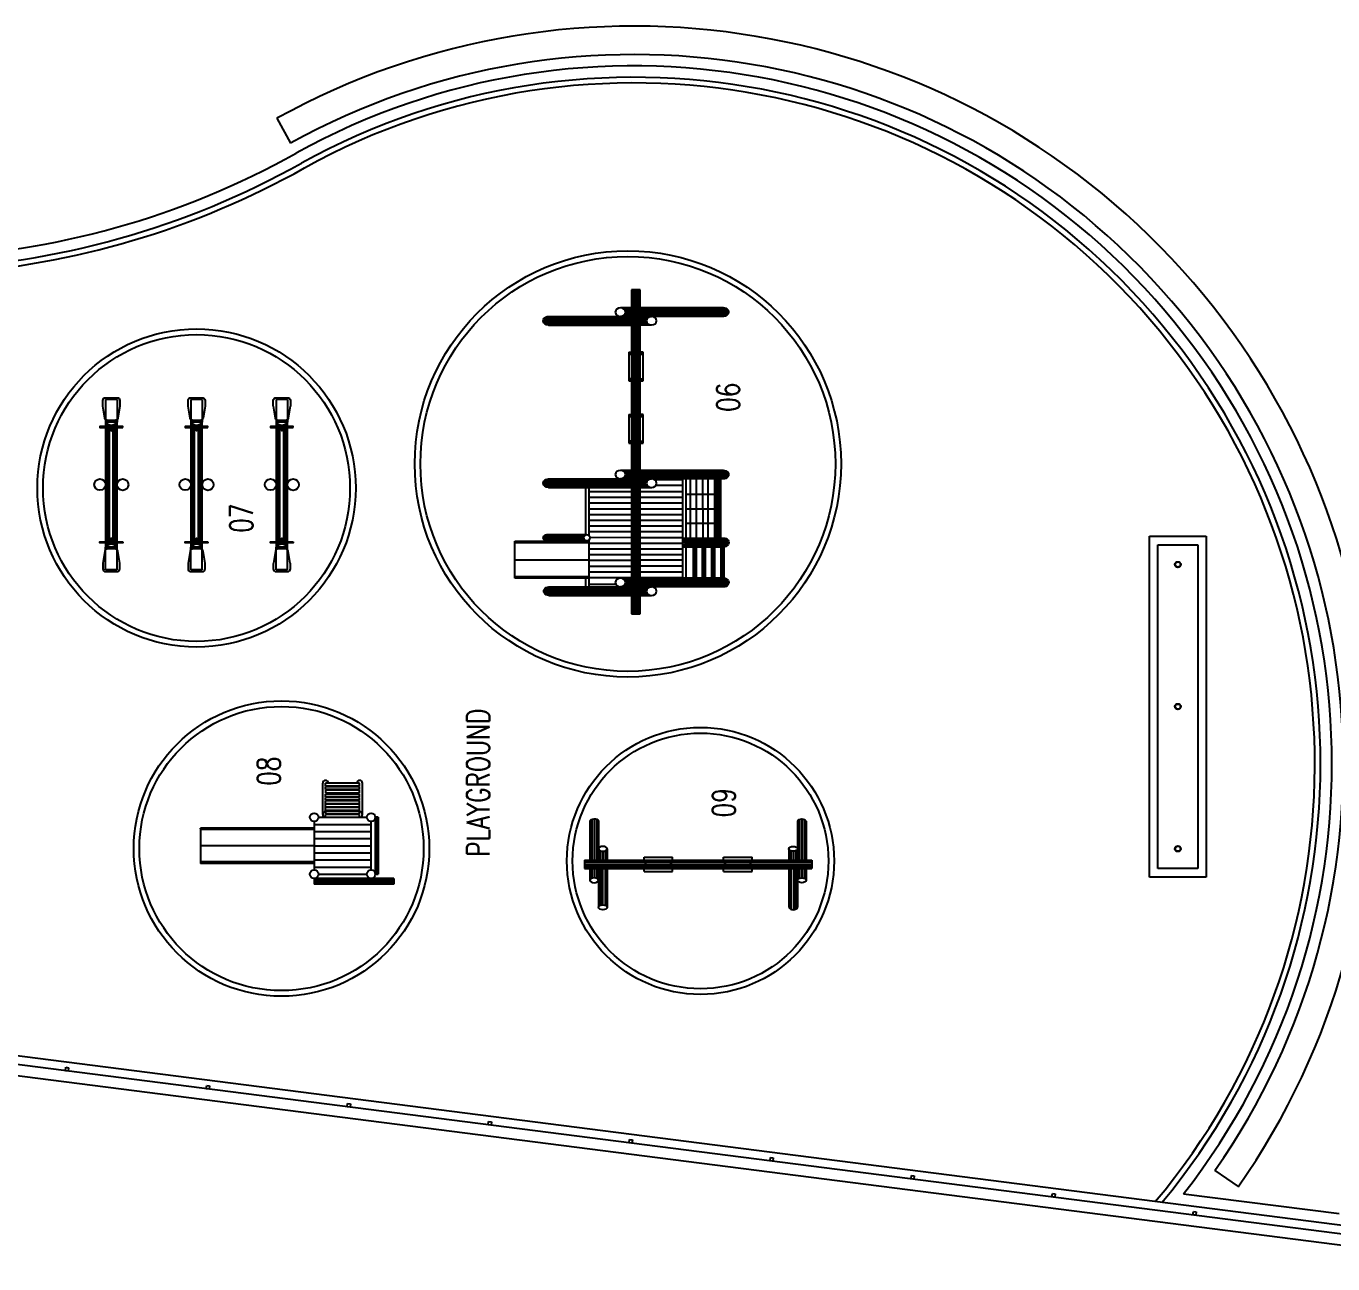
# Model space of a CAD drawing. Header units: millimetres. Extents: x 999 to 1260, y -38 to 225.
# Drawn here: x 1058.14 to 1081.13, y 40.53 to 62.31 of the extents above; entities that cross this region are included whole.
import ezdxf
from ezdxf.enums import TextEntityAlignment as Align

# ---------------------------------------------------------------- set-up
doc = ezdxf.new("R2010")
doc.units = ezdxf.units.MM
doc.layers.add('I-ARQ', color=8, linetype='Continuous')
doc.layers.add('I-NORMO_ARQ', color=9, linetype='Continuous')
doc.styles.add('ROMANS', font='romans', dxfattribs={"oblique": 15})

# ---------------------------------------------------------------- blocks, each defined once
blk = doc.blocks.new('praça')
at = {"layer": 'I-ARQ'}
for p, q in [((1216.392, 6.957), (1220.765, 41.134)), ((1216.616, 7.13), (1220.964, 41.109)), ((1216.765, 7.111), (1221.112, 41.09)), ((1219.786, 31.903), (1219.792, 31.952)), ((1219.845, 31.895), (1219.786, 31.903)), ((1219.792, 31.952), (1219.852, 31.945)), ((1219.852, 31.945), (1219.845, 31.895)), ((1228.605, 31.243), (1228.959, 31.243)), ((1228.605, 31.043), (1228.605, 31.243)), ((1228.605, 31.043), (1228.959, 31.043)), ((1228.959, 31.243), (1229.006, 31.243)), ((1228.959, 31.043), (1229.006, 31.043)), ((1229.006, 31.043), (1229.006, 31.243)), ((1229.081, 31.243), (1229.006, 31.243)), ((1229.006, 31.043), (1229.081, 31.043)), ((1229.011, 31.239), (1229.081, 31.239)), ((1229.011, 31.048), (1229.081, 31.048)), ((1229.02, 31.231), (1229.081, 31.231)), ((1229.02, 31.056), (1229.081, 31.056)), ((1229.035, 31.212), (1229.081, 31.212)), ((1229.035, 31.074), (1229.081, 31.074)), ((1229.051, 31.177), (1229.081, 31.177)), ((1229.051, 31.109), (1229.081, 31.109)), ((1231.11, 31.243), (1229.101, 31.243)), ((1229.101, 31.239), (1231.11, 31.239)), ((1229.101, 31.231), (1231.11, 31.231)), ((1229.101, 31.212), (1231.11, 31.212)), ((1229.101, 31.177), (1231.11, 31.177)), ((1229.101, 31.109), (1231.11, 31.109)), ((1229.101, 31.074), (1231.11, 31.074)), ((1229.101, 31.056), (1231.11, 31.056)), ((1229.101, 31.048), (1231.11, 31.048)), ((1229.101, 31.043), (1231.11, 31.043)), ((1231.206, 31.243), (1231.13, 31.243)), ((1231.13, 31.239), (1231.2, 31.239)), ((1231.13, 31.231), (1231.191, 31.231)), ((1231.13, 31.212), (1231.177, 31.212)), ((1231.13, 31.177), (1231.16, 31.177)), ((1231.13, 31.109), (1231.16, 31.109)), ((1231.13, 31.074), (1231.177, 31.074)), ((1231.13, 31.056), (1231.191, 31.056)), ((1231.13, 31.048), (1231.2, 31.048)), ((1231.13, 31.043), (1231.206, 31.043)), ((1231.251, 31.243), (1231.205, 31.243)), ((1231.251, 31.043), (1231.205, 31.043)), ((1231.206, 31.043), (1231.206, 31.243)), ((1231.605, 31.243), (1231.251, 31.243)), ((1231.605, 31.043), (1231.251, 31.043)), ((1231.605, 31.043), (1231.605, 31.243)), ((1228.605, 29.743), (1228.959, 29.743)), ((1228.605, 29.543), (1228.605, 29.743)), ((1228.959, 29.743), (1229.006, 29.743)), ((1229.006, 29.543), (1229.006, 29.743)), ((1229.081, 29.743), (1229.006, 29.743)), ((1229.011, 29.739), (1229.081, 29.739)), ((1229.02, 29.731), (1229.081, 29.731)), ((1229.035, 29.712), (1229.081, 29.712)), ((1229.051, 29.677), (1229.081, 29.677)), ((1231.11, 29.743), (1229.101, 29.743)), ((1229.101, 29.739), (1231.11, 29.739)), ((1229.101, 29.731), (1231.11, 29.731)), ((1229.101, 29.712), (1231.11, 29.712)), ((1229.101, 29.677), (1231.11, 29.677)), ((1231.206, 29.743), (1231.13, 29.743)), ((1231.13, 29.739), (1231.2, 29.739)), ((1231.13, 29.731), (1231.191, 29.731)), ((1231.13, 29.712), (1231.177, 29.712)), ((1231.13, 29.677), (1231.16, 29.677)), ((1231.251, 29.743), (1231.205, 29.743)), ((1231.206, 29.543), (1231.206, 29.743)), ((1231.605, 29.743), (1231.251, 29.743)), ((1231.605, 29.543), (1231.605, 29.743)), ((1219.468, 29.423), (1219.475, 29.472)), ((1219.475, 29.472), (1219.534, 29.465)), ((1219.534, 29.465), (1219.528, 29.415)), ((1223.451, 29.574), (1223.441, 29.574)), ((1223.441, 27.574), (1223.441, 29.574)), ((1224.051, 29.574), (1223.451, 29.574)), ((1223.466, 27.574), (1223.466, 29.574)), ((1223.751, 27.574), (1223.751, 29.574)), ((1224.036, 27.574), (1224.036, 29.574)), ((1224.051, 29.574), (1224.061, 29.574)), ((1224.061, 27.574), (1224.061, 29.574)), ((1228.605, 29.543), (1228.959, 29.543)), ((1228.959, 29.543), (1229.006, 29.543)), ((1229.006, 29.543), (1229.081, 29.543)), ((1229.011, 29.548), (1229.081, 29.548)), ((1229.02, 29.556), (1229.081, 29.556)), ((1229.035, 29.574), (1229.081, 29.574)), ((1229.051, 29.609), (1229.081, 29.609)), ((1229.101, 29.609), (1231.11, 29.609)), ((1229.101, 29.574), (1231.11, 29.574)), ((1229.101, 29.556), (1231.11, 29.556)), ((1229.101, 29.548), (1231.11, 29.548)), ((1229.101, 29.543), (1231.11, 29.543)), ((1231.13, 29.609), (1231.16, 29.609)), ((1231.13, 29.574), (1231.177, 29.574)), ((1231.13, 29.556), (1231.191, 29.556)), ((1231.13, 29.548), (1231.2, 29.548)), ((1231.13, 29.543), (1231.206, 29.543)), ((1231.251, 29.543), (1231.205, 29.543)), ((1231.605, 29.543), (1231.251, 29.543)), ((1219.528, 29.415), (1219.468, 29.423)), ((1228.605, 28.243), (1228.959, 28.243)), ((1228.605, 28.043), (1228.605, 28.243)), ((1228.959, 28.243), (1229.006, 28.243)), ((1229.006, 28.043), (1229.006, 28.243)), ((1229.081, 28.243), (1229.006, 28.243)), ((1229.011, 28.239), (1229.081, 28.239)), ((1229.02, 28.231), (1229.081, 28.231)), ((1229.02, 28.056), (1229.081, 28.056)), ((1229.035, 28.212), (1229.081, 28.212)), ((1229.035, 28.074), (1229.081, 28.074)), ((1229.051, 28.177), (1229.081, 28.177)), ((1229.051, 28.109), (1229.081, 28.109)), ((1231.11, 28.243), (1229.101, 28.243)), ((1229.101, 28.239), (1231.11, 28.239)), ((1229.101, 28.231), (1231.11, 28.231)), ((1229.101, 28.212), (1231.11, 28.212)), ((1229.101, 28.177), (1231.11, 28.177)), ((1229.101, 28.109), (1231.11, 28.109)), ((1229.101, 28.074), (1231.11, 28.074)), ((1229.101, 28.056), (1231.11, 28.056)), ((1231.206, 28.243), (1231.13, 28.243)), ((1231.13, 28.239), (1231.2, 28.239)), ((1231.13, 28.231), (1231.191, 28.231)), ((1231.13, 28.212), (1231.177, 28.212)), ((1231.13, 28.177), (1231.16, 28.177)), ((1231.13, 28.109), (1231.16, 28.109)), ((1231.13, 28.074), (1231.177, 28.074)), ((1231.13, 28.056), (1231.191, 28.056)), ((1231.251, 28.243), (1231.205, 28.243)), ((1231.206, 28.043), (1231.206, 28.243)), ((1231.605, 28.243), (1231.251, 28.243)), ((1231.605, 28.043), (1231.605, 28.243)), ((1236.553, 28.231), (1236.116, 27.989)), ((1228.605, 28.043), (1228.959, 28.043)), ((1228.959, 28.043), (1229.006, 28.043)), ((1229.006, 28.043), (1229.081, 28.043)), ((1229.011, 28.048), (1229.081, 28.048)), ((1229.101, 28.048), (1231.11, 28.048)), ((1229.101, 28.043), (1231.11, 28.043)), ((1231.13, 28.048), (1231.2, 28.048)), ((1231.13, 28.043), (1231.206, 28.043)), ((1231.251, 28.043), (1231.205, 28.043)), ((1231.605, 28.043), (1231.251, 28.043)), ((1223.176, 27.574), (1223.076, 27.574)), ((1223.076, 26.174), (1223.076, 27.574)), ((1223.081, 26.174), (1223.081, 27.574)), ((1223.087, 26.174), (1223.087, 27.574)), ((1223.093, 26.174), (1223.093, 27.574)), ((1223.101, 26.174), (1223.101, 27.574)), ((1223.111, 26.174), (1223.111, 27.574)), ((1223.126, 26.174), (1223.126, 27.574)), ((1223.141, 26.174), (1223.141, 27.574)), ((1223.151, 26.174), (1223.151, 27.574)), ((1223.159, 26.174), (1223.159, 27.574)), ((1223.166, 26.174), (1223.166, 27.574)), ((1223.171, 26.174), (1223.171, 27.574)), ((1223.176, 26.174), (1223.176, 27.574)), ((1223.251, 27.499), (1223.251, 26.649)), ((1224.176, 27.574), (1223.326, 27.574)), ((1223.376, 27.574), (1223.376, 26.574)), ((1223.501, 27.574), (1223.501, 26.574)), ((1223.626, 27.574), (1223.626, 26.574)), ((1223.751, 27.574), (1223.751, 26.574)), ((1223.876, 27.574), (1223.876, 26.574)), ((1224.001, 27.574), (1224.001, 26.574)), ((1224.126, 27.574), (1224.126, 26.574)), ((1224.251, 27.499), (1224.251, 26.649)), ((1224.251, 27.374), (1224.301, 27.374)), ((1224.301, 27.424), (1224.851, 27.424)), ((1224.301, 26.774), (1224.301, 27.374)), ((1224.311, 26.774), (1224.311, 27.374)), ((1224.34, 27.374), (1224.311, 27.374)), ((1224.34, 27.374), (1224.361, 27.374)), ((1224.361, 26.774), (1224.361, 27.374)), ((1224.371, 26.774), (1224.371, 27.374)), ((1224.371, 27.374), (1224.421, 27.374)), ((1224.421, 26.774), (1224.421, 27.374)), ((1224.431, 26.774), (1224.431, 27.374)), ((1224.431, 27.374), (1224.481, 27.374)), ((1224.481, 26.774), (1224.481, 27.374)), ((1224.491, 26.774), (1224.491, 27.374)), ((1224.491, 27.374), (1224.541, 27.374)), ((1224.541, 26.774), (1224.541, 27.374)), ((1224.551, 26.774), (1224.551, 27.374)), ((1224.551, 27.374), (1224.601, 27.374)), ((1224.601, 26.774), (1224.601, 27.374)), ((1224.611, 26.774), (1224.611, 27.374)), ((1224.611, 27.374), (1224.661, 27.374)), ((1224.661, 26.774), (1224.661, 27.374)), ((1224.676, 26.774), (1224.676, 27.374)), ((1224.726, 27.374), (1224.676, 27.374)), ((1224.726, 26.774), (1224.726, 27.374)), ((1224.739, 26.774), (1224.739, 27.374)), ((1224.739, 27.374), (1224.789, 27.374)), ((1224.789, 26.774), (1224.789, 27.374)), ((1224.801, 26.774), (1224.801, 27.374)), ((1224.801, 27.374), (1224.851, 27.374)), ((1224.851, 26.774), (1224.851, 27.374)), ((1224.361, 27.324), (1224.371, 27.324)), ((1224.421, 27.324), (1224.431, 27.324)), ((1224.481, 27.324), (1224.491, 27.324)), ((1224.541, 27.324), (1224.551, 27.324)), ((1224.601, 27.324), (1224.611, 27.324)), ((1224.661, 27.324), (1224.676, 27.324)), ((1224.726, 27.324), (1224.739, 27.324)), ((1224.789, 27.324), (1224.801, 27.324)), ((1219.151, 26.943), (1219.157, 26.993)), ((1219.211, 26.935), (1219.151, 26.943)), ((1219.157, 26.993), (1219.217, 26.985)), ((1219.217, 26.985), (1219.211, 26.935)), ((1224.251, 26.774), (1224.301, 26.774)), ((1224.301, 26.724), (1224.851, 26.724)), ((1224.311, 26.774), (1224.361, 26.774)), ((1224.371, 26.824), (1224.361, 26.824)), ((1224.371, 26.774), (1224.421, 26.774)), ((1224.421, 26.824), (1224.431, 26.824)), ((1224.431, 26.774), (1224.481, 26.774)), ((1224.481, 26.824), (1224.491, 26.824)), ((1224.491, 26.774), (1224.496, 26.774)), ((1224.496, 26.774), (1224.541, 26.774)), ((1224.541, 26.824), (1224.551, 26.824)), ((1224.551, 26.774), (1224.561, 26.774)), ((1224.561, 26.774), (1224.601, 26.774)), ((1224.601, 26.824), (1224.611, 26.824)), ((1224.611, 26.774), (1224.661, 26.774)), ((1224.661, 26.824), (1224.676, 26.824)), ((1224.676, 26.774), (1224.691, 26.774)), ((1224.691, 26.774), (1224.726, 26.774)), ((1224.726, 26.824), (1224.739, 26.824)), ((1224.739, 26.774), (1224.789, 26.774)), ((1224.789, 26.824), (1224.801, 26.824)), ((1224.801, 26.774), (1224.851, 26.774)), ((1223.251, 26.499), (1223.251, 26.449)), ((1224.251, 26.499), (1223.251, 26.499)), ((1223.251, 26.495), (1224.251, 26.495)), ((1223.251, 26.491), (1224.251, 26.491)), ((1223.251, 26.483), (1224.251, 26.483)), ((1223.251, 26.474), (1224.251, 26.474)), ((1223.251, 26.464), (1224.251, 26.464)), ((1223.251, 26.457), (1224.251, 26.457)), ((1223.251, 26.452), (1224.251, 26.452)), ((1224.251, 26.449), (1223.251, 26.449)), ((1223.326, 26.574), (1224.176, 26.574)), ((1224.251, 26.449), (1224.251, 26.499)), ((1223.176, 26.174), (1223.076, 26.174)), ((1218.834, 24.463), (1218.84, 24.513)), ((1218.893, 24.456), (1218.834, 24.463)), ((1218.84, 24.513), (1218.9, 24.505)), ((1218.9, 24.505), (1218.893, 24.456)), ((1228.457, 24.043), (1229.113, 24.043)), ((1228.457, 22.743), (1228.457, 24.043)), ((1228.482, 22.743), (1228.482, 24.043)), ((1228.785, 24.043), (1228.785, 22.743)), ((1229.087, 24.043), (1229.087, 22.743)), ((1229.113, 24.043), (1229.113, 22.743)), ((1228.166, 23.477), (1228.167, 21.989)), ((1228.186, 23.504), (1228.187, 21.989)), ((1228.216, 23.52), (1228.217, 21.989)), ((1228.246, 23.52), (1228.247, 21.989)), ((1228.276, 23.504), (1228.277, 21.989)), ((1228.296, 23.478), (1228.297, 21.989)), ((1229.121, 23.484), (1229.121, 22.776)), ((1229.126, 23.51), (1229.126, 22.804)), ((1229.136, 23.527), (1229.136, 22.82)), ((1229.156, 23.541), (1229.156, 22.834)), ((1229.186, 22.834), (1229.186, 23.541)), ((1229.206, 22.82), (1229.206, 23.527)), ((1229.216, 22.804), (1229.216, 23.51)), ((1229.221, 22.779), (1229.221, 23.484)), ((1230.056, 23.454), (1230.057, 21.989)), ((1230.066, 23.499), (1230.067, 21.989)), ((1230.086, 23.526), (1230.087, 21.989)), ((1230.116, 23.542), (1230.117, 21.989)), ((1230.146, 23.542), (1230.147, 21.989)), ((1230.176, 23.526), (1230.177, 21.989)), ((1230.196, 23.499), (1230.197, 21.989)), ((1230.206, 23.46), (1230.207, 21.989)), ((1232.915, 23.454), (1232.915, 21.989)), ((1232.925, 23.499), (1232.925, 21.989)), ((1232.945, 23.526), (1232.945, 21.989)), ((1232.975, 23.542), (1232.975, 21.989)), ((1233.005, 23.542), (1233.006, 21.989)), ((1233.035, 23.526), (1233.036, 21.989)), ((1233.055, 23.499), (1233.056, 21.989)), ((1233.065, 23.46), (1233.066, 21.989)), ((1228.156, 23.447), (1228.157, 21.989)), ((1228.306, 23.447), (1228.307, 21.989)), ((1223.499, 22.821), (1223.349, 22.821)), ((1223.349, 22.821), (1223.349, 18.821)), ((1223.354, 22.821), (1223.354, 18.821)), ((1223.364, 22.821), (1223.364, 18.821)), ((1223.384, 22.821), (1223.384, 18.821)), ((1223.42, 22.821), (1223.42, 18.821)), ((1223.464, 22.821), (1223.464, 18.821)), ((1223.484, 22.821), (1223.484, 18.821)), ((1223.494, 22.821), (1223.494, 18.821)), ((1223.499, 22.821), (1223.499, 18.821)), ((1228.457, 22.801), (1228.307, 22.801)), ((1228.482, 22.833), (1228.457, 22.833)), ((1229.087, 22.833), (1229.113, 22.833)), ((1229.113, 22.801), (1229.121, 22.801)), ((1230.057, 22.802), (1229.221, 22.801)), ((1223.349, 22.572), (1222.67, 22.572)), ((1223.349, 22.567), (1222.682, 22.567)), ((1223.349, 22.557), (1222.692, 22.557)), ((1223.349, 22.537), (1222.703, 22.537)), ((1223.349, 22.722), (1223.143, 22.722)), ((1223.349, 22.717), (1223.159, 22.717)), ((1223.349, 22.578), (1223.16, 22.578)), ((1223.349, 22.707), (1223.169, 22.707)), ((1223.349, 22.588), (1223.17, 22.588)), ((1223.349, 22.687), (1223.179, 22.687)), ((1223.349, 22.608), (1223.18, 22.608)), ((1223.349, 22.649), (1223.186, 22.649)), ((1224.186, 22.722), (1223.499, 22.722)), ((1224.197, 22.717), (1223.499, 22.717)), ((1224.207, 22.707), (1223.499, 22.707)), ((1224.218, 22.687), (1223.499, 22.687)), ((1224.225, 22.65), (1223.499, 22.65)), ((1224.219, 22.607), (1223.499, 22.607)), ((1224.209, 22.587), (1223.499, 22.587)), ((1224.199, 22.577), (1223.499, 22.577)), ((1224.19, 22.572), (1223.499, 22.572)), ((1223.681, 22.567), (1223.499, 22.567)), ((1223.67, 22.557), (1223.499, 22.557)), ((1223.66, 22.537), (1223.499, 22.537)), ((1228.457, 22.743), (1228.307, 22.743)), ((1228.356, 22.743), (1228.356, 22.27)), ((1229.13, 22.743), (1228.457, 22.743)), ((1228.471, 22.743), (1228.471, 21.989)), ((1228.572, 22.743), (1228.572, 21.989)), ((1228.673, 22.743), (1228.673, 21.989)), ((1228.774, 22.743), (1228.774, 21.989)), ((1228.875, 22.743), (1228.875, 21.989)), ((1228.976, 22.743), (1228.976, 21.989)), ((1229.077, 22.743), (1229.077, 21.989)), ((1229.179, 22.719), (1229.178, 21.989)), ((1230.056, 22.744), (1229.211, 22.743)), ((1229.279, 22.743), (1229.279, 21.989)), ((1229.38, 22.743), (1229.38, 21.989)), ((1229.481, 22.743), (1229.481, 21.989)), ((1229.582, 22.743), (1229.582, 21.989)), ((1229.682, 22.743), (1229.682, 21.989)), ((1229.783, 22.743), (1229.783, 21.989)), ((1229.884, 22.743), (1229.884, 21.989)), ((1229.985, 22.743), (1229.985, 21.989)), ((1223.349, 22.422), (1222.667, 22.422)), ((1223.349, 22.427), (1222.682, 22.427)), ((1223.349, 22.437), (1222.693, 22.437)), ((1223.349, 22.457), (1222.703, 22.457)), ((1223.349, 22.501), (1222.709, 22.501)), ((1223.653, 22.497), (1223.499, 22.497)), ((1223.66, 22.457), (1223.499, 22.457)), ((1223.67, 22.437), (1223.499, 22.437)), ((1223.68, 22.427), (1223.499, 22.427)), ((1223.699, 22.422), (1223.499, 22.422)), ((1228.307, 21.989), (1228.307, 22.187)), ((1228.317, 22.142), (1228.317, 21.989)), ((1228.337, 22.115), (1228.337, 21.989)), ((1228.367, 22.099), (1228.367, 21.989)), ((1228.397, 22.099), (1228.397, 21.989)), ((1228.427, 22.115), (1228.427, 21.989)), ((1228.447, 22.142), (1228.447, 21.989)), ((1228.457, 21.989), (1228.457, 22.187)), ((1230.207, 21.989), (1230.207, 22.187)), ((1230.217, 22.142), (1230.217, 21.989)), ((1230.237, 22.115), (1230.237, 21.989)), ((1230.267, 22.099), (1230.267, 21.989)), ((1230.297, 22.099), (1230.297, 21.989)), ((1230.327, 22.115), (1230.327, 21.989)), ((1230.347, 22.142), (1230.347, 21.989)), ((1230.357, 21.989), (1230.357, 22.187)), ((1233.066, 21.989), (1233.066, 22.187)), ((1233.077, 22.142), (1233.077, 21.989)), ((1233.097, 22.116), (1233.097, 21.989)), ((1233.127, 22.1), (1233.127, 21.988)), ((1233.157, 22.1), (1233.157, 21.989)), ((1233.174, 22.107), (1233.174, 22.107)), ((1233.187, 22.116), (1233.187, 21.989)), ((1233.207, 22.144), (1233.207, 21.989)), ((1233.216, 21.989), (1233.216, 22.187)), ((1218.516, 21.983), (1218.523, 22.033)), ((1218.576, 21.976), (1218.516, 21.983)), ((1218.523, 22.033), (1218.582, 22.025)), ((1218.582, 22.025), (1218.576, 21.976)), ((1227.833, 21.989), (1227.833, 21.838)), ((1233.532, 21.989), (1227.833, 21.989)), ((1233.532, 21.979), (1227.833, 21.979)), ((1233.532, 21.959), (1227.833, 21.959)), ((1233.532, 21.929), (1227.833, 21.929)), ((1227.833, 21.898), (1233.532, 21.898)), ((1227.833, 21.868), (1233.532, 21.868)), ((1227.833, 21.848), (1233.532, 21.848)), ((1231.338, 22.04), (1230.834, 22.04)), ((1230.834, 22.04), (1230.834, 21.989)), ((1230.843, 21.989), (1230.843, 22.022)), ((1230.868, 22.022), (1230.843, 22.022)), ((1230.868, 21.989), (1230.868, 22.022)), ((1231.303, 22.022), (1231.303, 21.989)), ((1231.303, 22.022), (1231.328, 22.022)), ((1231.328, 22.022), (1231.328, 21.989)), ((1231.338, 22.04), (1231.338, 21.989)), ((1232.438, 22.04), (1231.934, 22.04)), ((1231.934, 22.04), (1231.934, 21.989)), ((1231.943, 21.989), (1231.943, 22.022)), ((1231.968, 22.022), (1231.943, 22.022)), ((1231.968, 21.989), (1231.968, 22.022)), ((1232.403, 22.022), (1232.403, 21.989)), ((1232.403, 22.022), (1232.428, 22.022)), ((1232.428, 22.022), (1232.428, 21.989)), ((1232.438, 22.04), (1232.438, 21.989)), ((1233.532, 21.838), (1233.532, 21.989)), ((1223.299, 21.771), (1223.349, 21.771)), ((1223.299, 21.771), (1223.299, 21.271)), ((1223.499, 21.771), (1223.549, 21.771)), ((1223.549, 21.771), (1223.549, 21.271)), ((1227.833, 21.838), (1233.532, 21.838)), ((1228.157, 21.837), (1228.157, 21.639)), ((1228.167, 21.837), (1228.167, 21.683)), ((1228.187, 21.837), (1228.187, 21.71)), ((1228.217, 21.837), (1228.217, 21.726)), ((1228.247, 21.837), (1228.247, 21.726)), ((1228.277, 21.837), (1228.277, 21.71)), ((1228.297, 21.837), (1228.297, 21.683)), ((1228.308, 20.354), (1228.307, 21.837)), ((1228.307, 21.837), (1228.307, 21.638)), ((1228.317, 21.837), (1228.318, 20.323)), ((1228.337, 21.837), (1228.338, 20.298)), ((1228.367, 21.837), (1228.368, 20.283)), ((1228.397, 21.837), (1228.397, 20.903)), ((1228.427, 21.837), (1228.427, 20.903)), ((1228.447, 21.837), (1228.447, 20.903)), ((1228.457, 20.903), (1228.457, 21.837)), ((1228.471, 21.837), (1228.471, 21.096)), ((1228.572, 21.837), (1228.572, 21.096)), ((1228.673, 21.096), (1228.673, 21.837)), ((1228.774, 21.096), (1228.774, 21.837)), ((1228.875, 21.837), (1228.875, 21.096)), ((1228.976, 21.837), (1228.976, 21.096)), ((1229.077, 21.837), (1229.077, 21.096)), ((1229.178, 21.837), (1229.178, 21.096)), ((1229.279, 21.837), (1229.279, 21.096)), ((1229.38, 21.837), (1229.38, 21.096)), ((1229.481, 21.837), (1229.481, 21.096)), ((1229.582, 21.837), (1229.582, 21.096)), ((1229.682, 21.837), (1229.682, 21.096)), ((1229.783, 21.837), (1229.783, 21.096)), ((1229.884, 21.837), (1229.884, 21.096)), ((1229.985, 21.837), (1229.985, 21.096)), ((1230.057, 21.838), (1230.057, 21.635)), ((1230.057, 21.838), (1230.057, 21.639)), ((1230.067, 21.838), (1230.067, 21.688)), ((1230.087, 21.838), (1230.087, 21.715)), ((1230.117, 21.838), (1230.117, 21.731)), ((1230.147, 21.838), (1230.147, 21.731)), ((1230.177, 21.838), (1230.177, 21.715)), ((1230.197, 21.838), (1230.197, 21.688)), ((1230.207, 21.838), (1230.207, 21.639)), ((1230.207, 20.364), (1230.207, 21.838)), ((1230.217, 21.838), (1230.217, 20.329)), ((1230.237, 21.838), (1230.237, 20.302)), ((1230.267, 21.838), (1230.267, 20.286)), ((1230.297, 21.838), (1230.297, 20.285)), ((1230.327, 21.838), (1230.327, 20.301)), ((1230.347, 21.838), (1230.347, 20.327)), ((1230.357, 20.372), (1230.357, 21.838)), ((1230.834, 21.838), (1230.834, 21.787)), ((1230.834, 21.787), (1231.338, 21.787)), ((1230.843, 21.838), (1230.843, 21.805)), ((1230.868, 21.805), (1230.843, 21.805)), ((1230.868, 21.838), (1230.868, 21.805)), ((1231.303, 21.838), (1231.303, 21.805)), ((1231.303, 21.805), (1231.328, 21.805)), ((1231.328, 21.838), (1231.328, 21.805)), ((1231.338, 21.787), (1231.338, 21.838)), ((1231.934, 21.838), (1231.934, 21.787)), ((1231.934, 21.787), (1232.438, 21.787)), ((1231.943, 21.838), (1231.943, 21.805)), ((1231.968, 21.805), (1231.943, 21.805)), ((1231.968, 21.838), (1231.968, 21.805)), ((1232.403, 21.838), (1232.403, 21.805)), ((1232.403, 21.805), (1232.428, 21.805)), ((1232.428, 21.838), (1232.428, 21.805)), ((1232.438, 21.787), (1232.438, 21.838)), ((1232.915, 21.838), (1232.916, 21.639)), ((1232.925, 21.838), (1232.926, 21.684)), ((1232.945, 21.838), (1232.946, 21.71)), ((1232.975, 21.838), (1232.976, 21.726)), ((1233.006, 21.838), (1233.006, 21.726)), ((1233.036, 21.838), (1233.036, 21.71)), ((1233.056, 21.838), (1233.056, 21.684)), ((1233.067, 20.364), (1233.066, 21.838)), ((1233.066, 21.838), (1233.066, 21.639)), ((1233.076, 21.838), (1233.077, 20.329)), ((1233.096, 21.838), (1233.097, 20.302)), ((1233.126, 21.838), (1233.127, 20.286)), ((1233.156, 21.838), (1233.157, 20.285)), ((1233.186, 21.838), (1233.187, 20.3)), ((1233.206, 21.838), (1233.207, 20.326)), ((1233.217, 20.372), (1233.216, 21.838)), ((1230.096, 21.56), (1230.096, 21.096)), ((1230.197, 21.596), (1230.197, 21.096)), ((1223.299, 21.271), (1223.349, 21.271)), ((1223.499, 21.271), (1223.549, 21.271)), ((1230.207, 21.096), (1228.457, 21.095)), ((1229.011, 21.037), (1228.457, 21.037)), ((1229.011, 21.095), (1229.011, 20.903)), ((1229.022, 21.095), (1229.022, 20.903)), ((1229.042, 21.07), (1229.042, 20.903)), ((1229.072, 21.055), (1229.072, 20.903)), ((1229.102, 21.055), (1229.102, 20.283)), ((1229.132, 21.07), (1229.132, 20.297)), ((1229.152, 21.095), (1229.152, 20.321)), ((1229.162, 21.095), (1229.162, 20.371)), ((1230.207, 21.038), (1229.162, 21.037)), ((1230.207, 20.957), (1229.162, 20.957)), ((1229.429, 21.039), (1229.429, 20.526)), ((1229.68, 21.037), (1229.68, 20.523)), ((1229.936, 21.033), (1229.936, 20.519)), ((1228.376, 20.856), (1228.376, 20.903)), ((1228.376, 20.903), (1229.102, 20.903)), ((1228.376, 20.898), (1229.102, 20.898)), ((1228.376, 20.888), (1229.102, 20.888)), ((1229.102, 20.871), (1228.376, 20.871)), ((1229.102, 20.861), (1228.376, 20.861)), ((1229.102, 20.856), (1228.376, 20.856)), ((1228.376, 20.694), (1228.376, 20.74)), ((1228.376, 20.74), (1229.102, 20.74)), ((1228.376, 20.735), (1229.102, 20.735)), ((1228.376, 20.725), (1229.102, 20.725)), ((1229.102, 20.709), (1228.376, 20.709)), ((1229.102, 20.699), (1228.376, 20.699)), ((1229.102, 20.694), (1228.376, 20.694)), ((1228.397, 20.856), (1228.397, 20.74)), ((1228.398, 20.694), (1228.398, 20.577)), ((1228.427, 20.856), (1228.427, 20.74)), ((1228.428, 20.694), (1228.428, 20.577)), ((1228.447, 20.856), (1228.447, 20.74)), ((1228.448, 20.694), (1228.448, 20.577)), ((1228.457, 20.74), (1228.457, 20.856)), ((1228.457, 20.577), (1228.457, 20.694)), ((1229.011, 20.856), (1229.011, 20.74)), ((1229.011, 20.694), (1229.011, 20.577)), ((1229.022, 20.856), (1229.022, 20.74)), ((1229.022, 20.694), (1229.022, 20.577)), ((1229.042, 20.856), (1229.042, 20.74)), ((1229.042, 20.694), (1229.042, 20.577)), ((1229.072, 20.856), (1229.072, 20.74)), ((1229.072, 20.694), (1229.072, 20.577)), ((1229.102, 20.903), (1229.102, 20.856)), ((1229.102, 20.74), (1229.102, 20.694)), ((1230.207, 20.855), (1229.162, 20.854)), ((1230.209, 20.74), (1229.164, 20.739)), ((1228.376, 20.531), (1228.376, 20.577)), ((1228.376, 20.577), (1229.102, 20.577)), ((1228.376, 20.572), (1229.102, 20.572)), ((1228.376, 20.562), (1229.102, 20.562)), ((1229.102, 20.546), (1228.376, 20.546)), ((1229.102, 20.536), (1228.376, 20.536)), ((1229.102, 20.531), (1228.376, 20.531)), ((1228.398, 20.531), (1228.398, 20.414)), ((1228.428, 20.531), (1228.428, 20.414)), ((1228.448, 20.531), (1228.448, 20.414)), ((1228.457, 20.414), (1228.457, 20.531)), ((1229.011, 20.531), (1229.011, 20.414)), ((1229.022, 20.531), (1229.022, 20.414)), ((1229.042, 20.531), (1229.042, 20.414)), ((1229.072, 20.531), (1229.072, 20.414)), ((1229.102, 20.577), (1229.102, 20.531)), ((1229.162, 20.523), (1230.207, 20.523)), ((1229.162, 20.513), (1230.207, 20.513)), ((1229.162, 20.493), (1230.207, 20.493)), ((1230.207, 20.474), (1229.162, 20.474)), ((1230.209, 20.648), (1229.164, 20.647)), ((1223.299, 20.371), (1223.349, 20.371)), ((1223.299, 20.371), (1223.299, 19.871)), ((1223.499, 20.371), (1223.549, 20.371)), ((1223.549, 20.371), (1223.549, 19.871)), ((1228.376, 20.368), (1228.376, 20.414)), ((1228.376, 20.414), (1229.102, 20.414)), ((1228.376, 20.409), (1229.102, 20.409)), ((1228.376, 20.399), (1229.102, 20.399)), ((1229.102, 20.383), (1228.376, 20.383)), ((1229.102, 20.373), (1228.376, 20.373)), ((1229.102, 20.368), (1228.376, 20.368)), ((1228.398, 20.368), (1228.398, 20.283)), ((1228.428, 20.368), (1228.428, 20.297)), ((1228.448, 20.368), (1228.448, 20.321)), ((1229.012, 20.368), (1229.012, 20.364)), ((1229.022, 20.368), (1229.022, 20.326)), ((1229.042, 20.368), (1229.042, 20.301)), ((1229.072, 20.368), (1229.072, 20.286)), ((1229.102, 20.414), (1229.102, 20.368)), ((1230.207, 20.454), (1229.162, 20.454)), ((1230.207, 20.434), (1229.162, 20.434)), ((1230.207, 20.424), (1229.162, 20.424)), ((1223.299, 19.871), (1223.349, 19.871)), ((1223.499, 19.871), (1223.549, 19.871)), ((1218.199, 19.504), (1218.205, 19.553)), ((1218.205, 19.553), (1218.265, 19.546)), ((1218.265, 19.546), (1218.259, 19.496)), ((1218.259, 19.496), (1218.199, 19.504)), ((1223.349, 19.144), (1222.624, 19.144)), ((1223.349, 19.186), (1222.634, 19.186)), ((1223.349, 19.106), (1222.634, 19.106)), ((1223.349, 19.206), (1222.648, 19.206)), ((1223.349, 19.086), (1222.648, 19.086)), ((1223.349, 19.216), (1222.66, 19.216)), ((1223.349, 19.221), (1222.667, 19.221)), ((1223.696, 19.221), (1223.499, 19.221)), ((1223.68, 19.216), (1223.499, 19.216)), ((1223.67, 19.206), (1223.499, 19.206)), ((1223.66, 19.186), (1223.499, 19.186)), ((1223.653, 19.148), (1223.499, 19.148)), ((1223.66, 19.106), (1223.499, 19.106)), ((1223.67, 19.086), (1223.499, 19.086)), ((1223.349, 19.076), (1222.659, 19.076)), ((1223.349, 19.071), (1222.667, 19.071)), ((1223.101, 18.995), (1223.1, 18.995)), ((1223.349, 18.921), (1223.143, 18.921)), ((1223.349, 19.066), (1223.159, 19.066)), ((1223.349, 18.926), (1223.159, 18.926)), ((1223.349, 19.056), (1223.169, 19.056)), ((1223.349, 18.936), (1223.169, 18.936)), ((1223.349, 19.036), (1223.179, 19.036)), ((1223.349, 18.956), (1223.179, 18.956)), ((1223.349, 18.995), (1223.186, 18.995)), ((1223.681, 19.076), (1223.499, 19.076)), ((1224.181, 19.071), (1223.499, 19.071)), ((1224.189, 19.066), (1223.499, 19.066)), ((1224.2, 19.056), (1223.499, 19.056)), ((1224.214, 19.036), (1223.499, 19.036)), ((1224.224, 18.994), (1223.499, 18.994)), ((1224.214, 18.956), (1223.499, 18.956)), ((1224.2, 18.936), (1223.499, 18.936)), ((1224.189, 18.926), (1223.499, 18.926)), ((1224.181, 18.921), (1223.499, 18.921)), ((1223.499, 18.821), (1223.349, 18.821)), ((1217.882, 17.024), (1217.888, 17.073)), ((1217.941, 17.016), (1217.882, 17.024)), ((1217.888, 17.073), (1217.948, 17.066)), ((1217.948, 17.066), (1217.941, 17.016)), ((1217.565, 14.544), (1217.571, 14.594)), ((1217.624, 14.536), (1217.565, 14.544)), ((1217.571, 14.594), (1217.63, 14.586)), ((1217.63, 14.586), (1217.624, 14.536)), ((1223.199, 11.879), (1223.199, 12.879)), ((1223.199, 12.879), (1229.199, 12.879)), ((1229.199, 12.879), (1229.199, 11.879)), ((1223.349, 12.029), (1223.349, 12.729)), ((1223.349, 12.729), (1229.049, 12.729)), ((1229.049, 12.729), (1229.049, 12.029)), ((1217.627, 12.278), (1217.277, 9.54)), ((1217.247, 12.064), (1217.254, 12.114)), ((1217.307, 12.057), (1217.247, 12.064)), ((1217.254, 12.114), (1217.313, 12.106)), ((1217.313, 12.106), (1217.307, 12.057)), ((1229.049, 12.029), (1223.349, 12.029)), ((1218.037, 11.726), (1217.751, 11.316)), ((1229.199, 11.879), (1223.199, 11.879))]:
    blk.add_line(p, q, dxfattribs=at)
for points in [[(1228.575, 31.043, 0.414214), (1228.625, 30.993), (1228.718, 30.993, 0.04366), (1228.726, 30.994), (1228.934, 31.03, 0.36397), (1228.975, 31.08), (1228.975, 31.206, 0.36397), (1228.934, 31.256), (1228.726, 31.292, 0.043662), (1228.718, 31.293), (1228.625, 31.293, 0.414213), (1228.575, 31.243)], [(1231.635, 31.043, -0.414214), (1231.585, 30.993), (1231.493, 30.993, -0.04366), (1231.484, 30.994), (1231.277, 31.03, -0.36397), (1231.235, 31.08), (1231.235, 31.206, -0.36397), (1231.277, 31.256), (1231.484, 31.292, -0.043662), (1231.493, 31.293), (1231.585, 31.293, -0.414213), (1231.635, 31.243)], [(1228.575, 29.543, 0.414214), (1228.625, 29.493), (1228.718, 29.493, 0.04366), (1228.726, 29.494), (1228.934, 29.53, 0.36397), (1228.975, 29.58), (1228.975, 29.706, 0.36397), (1228.934, 29.756), (1228.726, 29.792, 0.043662), (1228.718, 29.793), (1228.625, 29.793, 0.414213), (1228.575, 29.743)], [(1231.635, 29.543, -0.414214), (1231.585, 29.493), (1231.493, 29.493, -0.04366), (1231.484, 29.494), (1231.277, 29.53, -0.36397), (1231.235, 29.58), (1231.235, 29.706, -0.36397), (1231.277, 29.756), (1231.484, 29.792, -0.043662), (1231.493, 29.793), (1231.585, 29.793, -0.414213), (1231.635, 29.743)], [(1228.575, 28.043, 0.414214), (1228.625, 27.993), (1228.718, 27.993, 0.04366), (1228.726, 27.994), (1228.934, 28.03, 0.36397), (1228.975, 28.08), (1228.975, 28.206, 0.36397), (1228.934, 28.256), (1228.726, 28.292, 0.043662), (1228.718, 28.293), (1228.625, 28.293, 0.414213), (1228.575, 28.243)], [(1231.635, 28.043, -0.414214), (1231.585, 27.993), (1231.493, 27.993, -0.04366), (1231.484, 27.994), (1231.277, 28.03, -0.36397), (1231.235, 28.08), (1231.235, 28.206, -0.36397), (1231.277, 28.256), (1231.484, 28.292, -0.043662), (1231.493, 28.293), (1231.585, 28.293, -0.414213), (1231.635, 28.243)]]:
    blk.add_lwpolyline(points, format="xyb", close=True, dxfattribs=at)
for points in [[(1229.101, 30.943), (1229.081, 30.943), (1229.081, 31.343), (1229.101, 31.343)], [(1231.11, 30.943), (1231.13, 30.943), (1231.13, 31.343), (1231.11, 31.343)], [(1229.101, 29.443), (1229.081, 29.443), (1229.081, 29.843), (1229.101, 29.843)], [(1231.11, 29.443), (1231.13, 29.443), (1231.13, 29.843), (1231.11, 29.843)], [(1229.101, 27.943), (1229.081, 27.943), (1229.081, 28.343), (1229.101, 28.343)], [(1231.11, 27.943), (1231.13, 27.943), (1231.13, 28.343), (1231.11, 28.343)]]:
    blk.add_lwpolyline(points, close=True, dxfattribs=at)
for points in [[(1229.101, 31.153), (1229.148, 31.153)], [(1229.148, 31.133), (1229.101, 31.133)], [(1231.11, 31.153), (1231.064, 31.153)], [(1231.064, 31.133), (1231.11, 31.133)], [(1229.101, 29.653), (1229.148, 29.653)], [(1229.148, 29.633), (1229.101, 29.633)], [(1231.11, 29.653), (1231.064, 29.653)], [(1231.064, 29.633), (1231.11, 29.633)], [(1229.101, 28.153), (1229.148, 28.153)], [(1229.148, 28.133), (1229.101, 28.133)], [(1231.11, 28.153), (1231.064, 28.153)], [(1231.064, 28.133), (1231.11, 28.133)]]:
    blk.add_lwpolyline(points, dxfattribs=at)
for centre, radius in [((1230.046, 29.644), 2.8), ((1230.046, 29.644), 2.7), ((1230.106, 31.343), 0.1), ((1230.105, 30.943), 0.1), ((1223.701, 28.149), 2.6), ((1223.701, 28.149), 2.5), ((1230.106, 29.843), 0.1), ((1230.105, 29.443), 0.1), ((1230.106, 28.343), 0.1), ((1230.105, 27.943), 0.1), ((1223.251, 27.574), 0.075), ((1224.251, 27.574), 0.075), ((1223.251, 26.574), 0.075), ((1224.251, 26.574), 0.075), ((1230.47, 22.055), 3.75), ((1230.47, 22.055), 3.65), ((1223.483, 20.777), 2.35), ((1223.483, 20.777), 2.25), ((1230.856, 21.914), 0.01), ((1231.316, 21.914), 0.01), ((1231.956, 21.914), 0.01), ((1232.416, 21.914), 0.01), ((1223.424, 21.746), 0.01), ((1223.424, 21.296), 0.01), ((1223.424, 20.346), 0.01), ((1223.424, 19.896), 0.01), ((1223.699, 12.379), 0.0508), ((1223.699, 12.379), 0.0458), ((1226.199, 12.379), 0.0508), ((1226.199, 12.379), 0.0458), ((1228.699, 12.379), 0.0508), ((1228.699, 12.379), 0.0458)]:
    blk.add_circle(centre, radius, dxfattribs=at)
for centre, radius, start, end in [((1248.581, 34.976), 14.69, 155.2414, 209.2623), ((1248.581, 34.976), 14.49, 155.2414, 209.2623), ((1248.581, 34.976), 14.79, 158.5285, 209.2623), ((1228.931, 31.143), 0.125, 306.7489, 53.2514), ((1229.148, 31.143), 0.01, 270, 90), ((1231.064, 31.143), 0.01, 90, 270), ((1231.28, 31.143), 0.125, 126.7489, 233.2514), ((1228.931, 29.643), 0.125, 306.7489, 53.2514), ((1231.28, 29.643), 0.125, 126.7489, 233.2514), ((1229.148, 29.643), 0.01, 270, 90), ((1231.064, 29.643), 0.01, 90, 270), ((1225.195, 21.948), 12.979, 235, 28.9471), ((1228.931, 28.143), 0.125, 306.7489, 53.2514), ((1229.148, 28.143), 0.01, 270, 90), ((1231.064, 28.143), 0.01, 90, 270), ((1231.28, 28.143), 0.125, 126.7489, 233.2514), ((1225.195, 21.948), 12.279, 231.9532, 28.9471), ((1225.195, 21.948), 12.479, 235, 28.9471), ((1225.195, 21.948), 12.079, 230.2698, 28.9471), ((1225.195, 21.948), 11.979, 229.9645, 28.9471), ((1224.301, 27.374), 0.05, 0.0001, 180.0001), ((1224.851, 27.374), 0.05, 270.0001, 90.0001), ((1224.301, 27.374), 0.05, 270.0001, 281.5371), ((1224.301, 26.774), 0.05, 180.0001, 0.0001), ((1224.301, 26.774), 0.05, 78.4632, 90.0001), ((1224.851, 26.774), 0.05, 270.0001, 90.0001), ((1229.087, 21.122), 0.0686, 202.728, 337.272)]:
    blk.add_arc(centre, radius, start, end, dxfattribs=at)
at = {"layer": 'I-ARQ', "extrusion": (0, 0, -1)}
for centre, major_axis, ratio, start_param, end_param in [((1228.231, 23.447), (-0.0001, -0.0891), 0.842175, 1.568071, 4.712389), ((1229.171, 23.484), (-0.0001, -0.0593), 0.842742, 1.568307, 4.712389), ((1230.131, 23.454), (-0.0001, -0.0891), 0.842175, 1.568071, 4.712389), ((1232.99, 23.454), (-0.0001, -0.0891), 0.842175, 1.568071, 4.712389), ((1224.182, 22.646), (-0.0006, 0.0759), 0.563077, 6.38969, 9.235131), ((1228.383, 20.363), (0.0056, -0.0818), 0.918858, 4.714659, 8.013544), ((1229.087, 20.363), (0.0056, -0.0818), 0.918858, 4.677328, 8.013544), ((1230.282, 20.373), (0.0033, -0.0891), 0.844049, 4.653885, 7.974285), ((1233.142, 20.373), (0.0033, -0.0891), 0.844049, 4.653885, 7.974285), ((1224.137, 18.996), (-0.0433, -0.0754), 0.994018, 3.144919, 5.231426)]:
    blk.add_ellipse(centre, major_axis=major_axis, ratio=ratio, start_param=start_param, end_param=end_param, dxfattribs=at)
for centre, major_axis, ratio in [((1229.171, 22.778), (0.0001, 0.0593), 0.842742), ((1223.143, 22.647), (0, 0.075), 0.569144), ((1223.696, 22.496), (0, 0.075), 0.569144), ((1228.382, 22.187), (0.0001, 0.0891), 0.842175), ((1230.282, 22.187), (0.0001, 0.0891), 0.842175), ((1233.141, 22.187), (0.0001, 0.0891), 0.842175), ((1228.232, 21.639), (0.0001, 0.0891), 0.842175), ((1230.132, 21.639), (0.0001, 0.0891), 0.842175), ((1232.991, 21.639), (0.0001, 0.0891), 0.842175)]:
    blk.add_ellipse(centre, major_axis=major_axis, ratio=ratio, dxfattribs=at)
at = {"layer": 'I-ARQ'}
for centre, major_axis, ratio in [((1222.667, 22.497), (0.0006, -0.075), 0.57483), ((1223.696, 19.146), (0, -0.075), 0.569144), ((1223.143, 18.996), (0, -0.075), 0.569144)]:
    blk.add_ellipse(centre, major_axis=major_axis, ratio=ratio, dxfattribs=at)
blk.add_ellipse((1222.71, 19.146), major_axis=(-0.0433, 0.0754), ratio=0.994024, start_param=0.003319, end_param=2.089836, dxfattribs=at)
at = {"layer": 'I-ARQ', "width": 1, "flags": 3}
blk.add_attdef('CODIGO', text='', height=0.024, rotation=360, dxfattribs=at).set_placement((1257.016, 34.844), align=Align.MIDDLE)
at = {"layer": 'I-ARQ', "text_generation_flag": 4, "width": 1, "flags": 3}
blk.add_attdef('CODIGO', text='', height=0.024, rotation=360, dxfattribs=at).set_placement((1258.871, 16.028), align=Align.MIDDLE)
at = {"layer": 'I-ARQ', "style": 'ROMANS', "width": 1}
blk.add_attdef('0.00', (1278.703, -45.867), '', height=0.36, dxfattribs=at)
at = {"layer": 'I-NORMO_ARQ', "style": 'ROMANS', "width": 0.75}
for s, p in [('07', (1229.515, 28.856)), ('08', (1225.062, 28.37)), ('PLAYGROUND', (1224.859, 24.69)), ('09', (1224.506, 20.367)), ('06', (1231.643, 20.29))]:
    blk.add_text(s, height=0.4, dxfattribs=at).set_placement(p, align=Align.MIDDLE_CENTER)

msp = doc.modelspace()

# ---------------------------------------------------------------- block references
at = {"layer": 'I-ARQ', "rotation": 90}
msp.add_blockref('praça', (1090.782, -1175.864), dxfattribs=at)

doc.saveas('drawing.dxf')
